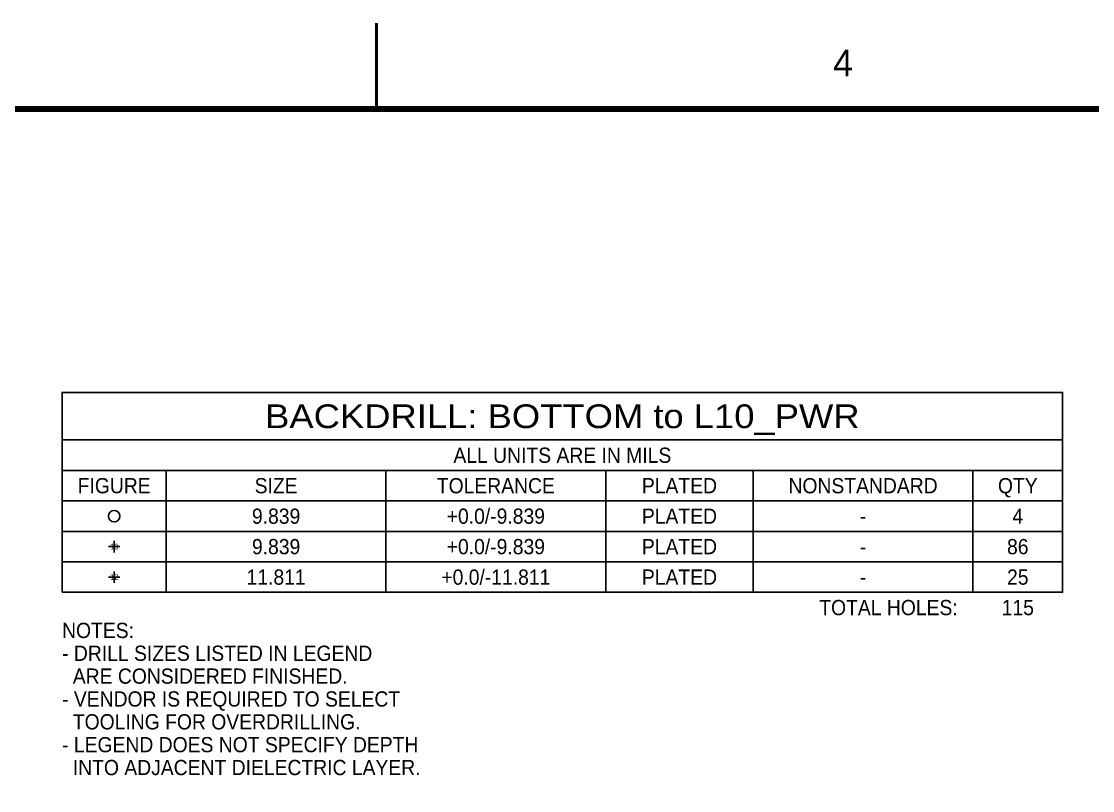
# Model space of a CAD drawing. Extents: x -13164 to 30582, y -10288 to 18382.
# Drawn here: x 3115 to 10151, y 13334 to 18382 of the extents above; entities that cross this region are included whole.
import ezdxf
from ezdxf.enums import TextEntityAlignment as Align

# ---------------------------------------------------------------- set-up
doc = ezdxf.new("R2010")
doc.units = 0
doc.layers.add('DF_OUTLINE', color=110, linetype='CONTINUOUS')
doc.layers.add('MA_NCBACKDRILL-18-10', color=141, linetype='CONTINUOUS')

# ---------------------------------------------------------------- blocks, each defined once
blk = doc.blocks.new('FIGURE_CROSS')
for points in [[(-0.5, 0), (0.5, 0)], [(0, 0.5), (0, -0.5)]]:
    blk.add_lwpolyline(points)
blk = doc.blocks.new('FIGURE_CIRCLE')
blk.add_circle((0, 0), 0.5)

msp = doc.modelspace()

# ---------------------------------------------------------------- linework, layer by layer
at = {"layer": 'DF_OUTLINE'}
for points, const_width in [([(5446.453, 17822.441), (5446.453, 18372.441)], 20.079), ([(-12543.311, -9692.519), (29956.689, -9692.519), (29956.689, 17807.481), (-12543.311, 17807.481), (-12543.311, -9692.519)], 40.161)]:
    msp.add_lwpolyline(points, dxfattribs=dict(at, const_width=const_width))
at = {"layer": 'MA_NCBACKDRILL-18-10'}
msp.add_lwpolyline([(3381.8891, 14634.8825), (3381.8891, 15946.7005), (9954.0671, 15946.7005), (9954.0671, 14634.8825)], close=True, dxfattribs=at)
for points in [[(3381.8891, 15634.8825), (9954.0671, 15634.8825)], [(3381.8891, 15434.8825), (9954.0671, 15434.8825)], [(4066.1141, 15434.8825), (4066.1141, 14634.8825)], [(5509.3631, 15434.8825), (5509.3631, 14634.8825)], [(6952.6121, 15434.8825), (6952.6121, 14634.8825)], [(7921.4711, 15434.8825), (7921.4711, 14634.8825)], [(9364.7201, 15434.8825), (9364.7201, 14634.8825)], [(3381.8891, 15234.8825), (9954.0671, 15234.8825)], [(3381.8891, 15034.8825), (9954.0671, 15034.8825)], [(3381.8891, 14834.8825), (9954.0671, 14834.8825)]]:
    msp.add_lwpolyline(points, dxfattribs=at)

# ---------------------------------------------------------------- block references
at = {"layer": 'MA_NCBACKDRILL-18-10', "xscale": 75, "yscale": 75}
for name, p in [('FIGURE_CIRCLE', (3724.0016, 15134.8825)), ('FIGURE_CROSS', (3724.0016, 14934.8825)), ('FIGURE_CROSS', (3724.0016, 14734.8825))]:
    msp.add_blockref(name, p, dxfattribs=at)

# ---------------------------------------------------------------- texts
at = {"layer": 'DF_OUTLINE', "width": 1.002231}
msp.add_text('4', height=174.799, dxfattribs=at).set_placement((8446.453, 18022.441))
at = {"layer": 'MA_NCBACKDRILL-18-10'}
for s, height, width, p in [('BACKDRILL: BOTTOM to L10_PWR', 155.909, 1.146438, (6667.9781, 15712.837)), ('ALL UNITS ARE IN MILS', 100, 0.94878, (6667.9781, 15484.8825)), ('FIGURE', 100, 0.94878, (3724.0016, 15284.8825)), ('SIZE', 100, 0.94878, (4787.7386, 15284.8825)), ('TOLERANCE', 100, 0.94878, (6230.9876, 15284.8825)), ('PLATED', 100, 0.94878, (7437.0416, 15284.8825)), ('NONSTANDARD', 100, 0.94878, (8643.0956, 15284.8825)), ('QTY', 100, 0.94878, (9659.3936, 15284.8825)), ('9.839', 100, 0.94878, (4787.7386, 15084.8825)), ('+0.0/-9.839', 100, 0.94878, (6230.9876, 15084.8825)), ('PLATED', 100, 0.94878, (7437.0416, 15084.8825)), ('-', 100, 0.94878, (8643.0956, 15084.8825)), ('4', 100, 0.94878, (9659.3936, 15084.8825)), ('9.839', 100, 0.94878, (4787.7386, 14884.8825)), ('+0.0/-9.839', 100, 0.94878, (6230.9876, 14884.8825)), ('86', 100, 0.94878, (9659.3936, 14884.8825)), ('PLATED', 100, 0.94878, (7437.0416, 14884.8825)), ('-', 100, 0.94878, (8643.0956, 14884.8825)), ('11.811', 100, 0.94878, (4787.7386, 14684.8825)), ('+0.0/-11.811', 100, 0.94878, (6230.9876, 14684.8825)), ('PLATED', 100, 0.94878, (7437.0416, 14684.8825)), ('25', 100, 0.94878, (9659.3936, 14684.8825)), ('-', 100, 0.94878, (8643.0956, 14684.8825)), ('115', 100, 0.94878, (9659.3936, 14484.8825))]:
    msp.add_text(s, height=height, dxfattribs=dict(at, width=width)).set_placement(p, align=Align.CENTER)
for s, p in [('10', (3724.0016, 14934.8825)), ('12', (3724.0016, 14734.8825))]:
    msp.add_text(s, height=37.5, dxfattribs=at).set_placement(p, align=Align.MIDDLE_CENTER)
at = {"layer": 'MA_NCBACKDRILL-18-10', "width": 0.94878}
msp.add_text('TOTAL HOLES:', height=100, dxfattribs=at).set_placement((9264.7201, 14484.8825), align=Align.RIGHT)
for s, p in [('NOTES:', (3381.8891, 14334.8825)), ('- DRILL SIZES LISTED IN LEGEND', (3381.8891, 14184.8825)), ('  ARE CONSIDERED FINISHED.', (3381.8891, 14034.8825)), ('- VENDOR IS REQUIRED TO SELECT', (3381.8891, 13884.8825)), ('  TOOLING FOR OVERDRILLING.', (3381.8891, 13734.8825)), ('- LEGEND DOES NOT SPECIFY DEPTH', (3381.8891, 13584.8825)), ('  INTO ADJACENT DIELECTRIC LAYER.', (3381.8891, 13434.8825))]:
    msp.add_text(s, height=100, dxfattribs=at).set_placement(p)

doc.saveas('drawing.dxf')
